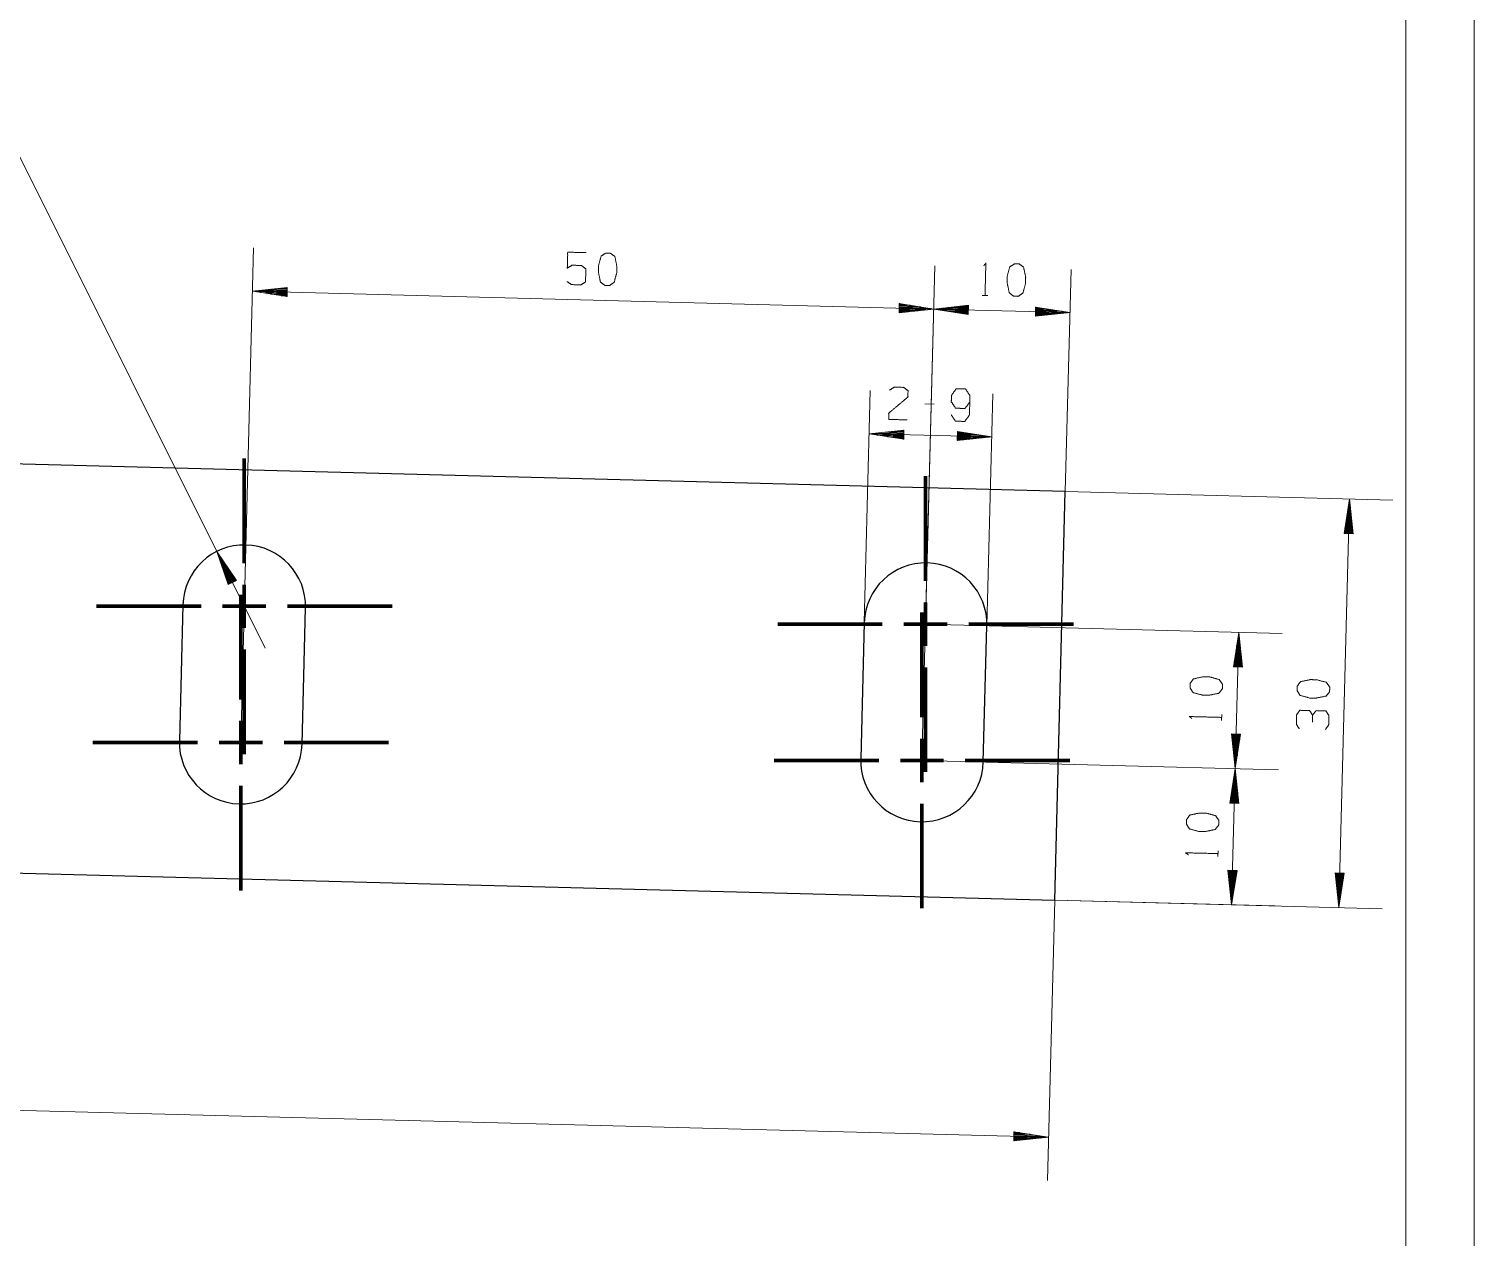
# Model space of a CAD drawing. Header units: millimetres. Extents: x 0 to 420, y 0 to 568.
# Drawn here: x 314 to 420, y 88.7 to 177.3 of the extents above; entities that cross this region are included whole.
import ezdxf

# ---------------------------------------------------------------- set-up
doc = ezdxf.new("R2010")
doc.units = ezdxf.units.MM
doc.layers.add('1', color=7, linetype='Continuous', true_color=0xffffff)

msp = doc.modelspace()

# ---------------------------------------------------------------- linework, layer by layer
at = {"layer": '1', "color": 132, "linetype": 'Continuous', "lineweight": 18}
for p, q in [((420, 0), (420, 297)), ((415, 5), (415, 292))]:
    msp.add_line(p, q, dxfattribs=at)
at = {"layer": '1', "color": 13, "linetype": 'Continuous', "lineweight": 18}
for p, q in [((331.31, 131.89), (311, 172.54)), ((329.51, 124.97), (330.46, 161.27)), ((379.49, 123.66), (380.44, 159.96)), ((379.76, 133.66), (380.44, 159.96)), ((390.01, 143.39), (390.44, 159.7)), ((332.93, 158.37), (330.38, 158.1)), ((330.38, 158.1), (332.91, 157.7)), ((380.36, 156.79), (330.38, 158.1)), ((332.92, 158.06), (330.57, 158.12)), ((332.92, 158.01), (330.57, 158.07)), ((332.92, 157.96), (330.95, 158.01)), ((332.92, 158.11), (330.96, 158.16)), ((332.92, 158.16), (331.35, 158.2)), ((332.92, 158.21), (331.73, 158.24)), ((332.92, 158.26), (332.12, 158.28)), ((332.92, 158.31), (332.51, 158.32)), ((332.93, 158.36), (332.89, 158.36)), ((332.93, 158.36), (332.89, 158.36)), ((332.91, 157.7), (332.93, 158.37)), ((332.91, 157.91), (331.34, 157.95)), ((332.91, 157.86), (331.72, 157.89)), ((332.91, 157.8), (332.11, 157.83)), ((332.91, 157.75), (332.49, 157.76)), ((332.91, 157.7), (332.88, 157.7)), ((332.91, 157.7), (332.88, 157.7)), ((377.83, 157.19), (377.81, 156.52)), ((377.82, 156.93), (379.78, 156.88)), ((377.83, 157.19), (377.86, 157.19)), ((377.83, 157.19), (377.86, 157.19)), ((380.36, 156.79), (377.83, 157.19)), ((377.83, 157.14), (378.25, 157.13)), ((377.83, 157.09), (378.63, 157.06)), ((377.83, 157.04), (379.02, 157)), ((377.83, 156.98), (379.4, 156.94)), ((382.91, 157.06), (380.36, 156.79)), ((382.9, 156.9), (381.72, 156.93)), ((382.91, 156.95), (382.1, 156.97)), ((382.91, 157), (382.49, 157.01)), ((382.91, 157.05), (382.88, 157.06)), ((382.91, 157.05), (382.88, 157.06)), ((382.89, 156.39), (382.91, 157.06)), ((387.83, 156.93), (387.81, 156.26)), ((387.83, 156.93), (387.86, 156.92)), ((387.83, 156.93), (387.86, 156.92)), ((390.36, 156.53), (387.83, 156.93)), ((377.81, 156.52), (380.36, 156.79)), ((377.81, 156.58), (378.23, 156.57)), ((377.81, 156.53), (377.85, 156.53)), ((377.81, 156.53), (377.85, 156.53)), ((377.82, 156.88), (380.17, 156.82)), ((377.82, 156.83), (380.17, 156.77)), ((377.82, 156.78), (379.78, 156.73)), ((377.82, 156.73), (379.39, 156.69)), ((377.82, 156.68), (379.01, 156.65)), ((377.82, 156.63), (378.62, 156.61)), ((380.36, 156.79), (382.89, 156.39)), ((380.36, 156.79), (390.36, 156.53)), ((382.9, 156.75), (380.55, 156.81)), ((382.9, 156.7), (380.55, 156.76)), ((382.9, 156.8), (380.94, 156.85)), ((382.9, 156.65), (380.94, 156.7)), ((382.9, 156.6), (381.32, 156.64)), ((382.9, 156.85), (381.33, 156.89)), ((382.9, 156.55), (381.71, 156.58)), ((382.89, 156.5), (382.09, 156.52)), ((382.89, 156.45), (382.48, 156.46)), ((382.89, 156.39), (382.86, 156.4)), ((382.89, 156.39), (382.86, 156.4)), ((387.81, 156.26), (390.36, 156.53)), ((387.81, 156.42), (389, 156.39)), ((387.81, 156.37), (388.62, 156.35)), ((387.81, 156.32), (388.23, 156.31)), ((387.81, 156.27), (387.84, 156.26)), ((387.81, 156.27), (387.84, 156.26)), ((387.82, 156.82), (388.63, 156.8)), ((387.82, 156.77), (389.01, 156.74)), ((387.82, 156.72), (389.4, 156.68)), ((387.82, 156.67), (389.78, 156.62)), ((387.82, 156.62), (390.17, 156.56)), ((387.82, 156.57), (390.16, 156.51)), ((387.82, 156.52), (389.78, 156.47)), ((387.82, 156.47), (389.39, 156.43)), ((387.83, 156.87), (388.24, 156.86)), ((375.26, 133.77), (375.7, 150.81)), ((384.25, 133.54), (384.7, 150.57)), ((378.17, 147.9), (375.62, 147.63)), ((375.62, 147.63), (378.15, 147.23)), ((375.62, 147.63), (384.62, 147.4)), ((378.16, 147.59), (375.81, 147.65)), ((378.16, 147.54), (375.81, 147.6)), ((378.16, 147.64), (376.2, 147.69)), ((378.16, 147.49), (376.2, 147.54)), ((378.16, 147.44), (376.58, 147.48)), ((378.16, 147.69), (376.59, 147.74)), ((378.16, 147.74), (376.97, 147.78)), ((378.15, 147.39), (376.97, 147.42)), ((378.16, 147.8), (377.36, 147.82)), ((378.17, 147.85), (377.75, 147.86)), ((378.17, 147.9), (378.14, 147.9)), ((378.17, 147.9), (378.14, 147.9)), ((378.15, 147.23), (378.17, 147.9)), ((382.09, 147.8), (382.07, 147.13)), ((382.07, 147.13), (384.62, 147.4)), ((382.08, 147.74), (382.5, 147.73)), ((382.08, 147.69), (382.89, 147.67)), ((382.08, 147.64), (383.27, 147.61)), ((382.08, 147.59), (383.66, 147.55)), ((382.08, 147.54), (384.04, 147.49)), ((382.08, 147.49), (384.42, 147.43)), ((382.08, 147.44), (384.42, 147.38)), ((382.08, 147.39), (384.04, 147.34)), ((384.62, 147.4), (382.09, 147.8)), ((382.09, 147.79), (382.12, 147.79)), ((382.09, 147.79), (382.12, 147.79)), ((378.15, 147.34), (377.35, 147.36)), ((378.15, 147.29), (377.73, 147.3)), ((378.15, 147.24), (378.12, 147.24)), ((378.15, 147.24), (378.12, 147.24)), ((382.07, 147.34), (383.65, 147.3)), ((382.07, 147.29), (383.26, 147.26)), ((382.07, 147.24), (382.87, 147.21)), ((382.07, 147.18), (382.49, 147.17)), ((382.07, 147.13), (382.1, 147.13)), ((382.07, 147.13), (382.1, 147.13)), ((390.01, 143.39), (414.03, 142.76)), ((410.86, 142.85), (410.07, 112.86)), ((410.86, 142.85), (410.46, 140.31)), ((410.72, 140.31), (410.77, 142.27)), ((410.77, 140.31), (410.83, 142.65)), ((410.82, 140.31), (410.88, 142.65)), ((411.13, 140.3), (410.86, 142.85)), ((410.87, 140.3), (410.92, 142.26)), ((410.56, 140.31), (410.59, 141.12)), ((410.62, 140.31), (410.65, 141.5)), ((410.67, 140.31), (410.71, 141.88)), ((410.92, 140.3), (410.96, 141.88)), ((410.97, 140.3), (411, 141.49)), ((411.02, 140.3), (411.04, 141.1)), ((410.46, 140.31), (410.46, 140.35)), ((410.46, 140.31), (410.46, 140.35)), ((410.46, 140.31), (411.13, 140.3)), ((410.51, 140.31), (410.52, 140.73)), ((411.07, 140.3), (411.08, 140.72)), ((411.12, 140.3), (411.12, 140.33)), ((411.12, 140.3), (411.12, 140.33)), ((329.2, 136.87), (327.76, 138.99)), ((327.76, 138.99), (328.6, 136.57)), ((328.87, 136.71), (327.82, 138.81)), ((328.92, 136.73), (327.87, 138.83)), ((328.83, 136.68), (327.95, 138.44)), ((328.78, 136.66), (328.08, 138.07)), ((328.96, 136.75), (328.09, 138.51)), ((329.01, 136.78), (328.31, 138.18)), ((329.06, 136.8), (328.52, 137.86)), ((328.74, 136.64), (328.21, 137.7)), ((328.69, 136.62), (328.33, 137.34)), ((328.65, 136.59), (328.46, 136.97)), ((328.6, 136.57), (329.2, 136.87)), ((329.1, 136.82), (328.74, 137.54)), ((329.15, 136.84), (328.96, 137.22)), ((329.19, 136.87), (329.18, 136.89)), ((329.19, 136.87), (329.18, 136.89)), ((328.6, 136.57), (328.59, 136.6)), ((328.6, 136.57), (328.59, 136.6)), ((379.76, 133.66), (405.91, 132.97)), ((402.74, 133.05), (402.34, 130.52)), ((402.47, 123.06), (402.74, 133.05)), ((402.64, 130.52), (402.71, 132.86)), ((402.69, 130.51), (402.76, 132.86)), ((403, 130.51), (402.74, 133.05)), ((402.49, 130.52), (402.52, 131.71)), ((402.54, 130.52), (402.58, 132.09)), ((402.59, 130.52), (402.64, 132.48)), ((402.75, 130.51), (402.8, 132.47)), ((402.8, 130.51), (402.84, 132.09)), ((402.85, 130.51), (402.88, 131.7)), ((402.34, 130.52), (402.34, 130.56)), ((402.34, 130.52), (402.34, 130.56)), ((402.34, 130.52), (403, 130.51)), ((402.39, 130.52), (402.4, 130.94)), ((402.44, 130.52), (402.46, 131.32)), ((402.9, 130.51), (402.92, 131.31)), ((402.95, 130.51), (402.96, 130.93)), ((403, 130.51), (403, 130.54)), ((403, 130.51), (403, 130.54)), ((402.21, 125.61), (402.21, 125.57)), ((402.21, 125.61), (402.21, 125.57)), ((402.21, 125.61), (402.47, 123.06)), ((402.87, 125.59), (402.21, 125.61)), ((402.26, 125.6), (402.25, 125.19)), ((402.31, 125.6), (402.29, 124.8)), ((402.36, 125.6), (402.33, 124.41)), ((402.41, 125.6), (402.37, 124.03)), ((402.46, 125.6), (402.41, 123.64)), ((402.52, 125.6), (402.45, 123.25)), ((402.47, 123.06), (402.87, 125.59)), ((402.57, 125.6), (402.5, 123.25)), ((402.62, 125.6), (402.57, 123.63)), ((402.67, 125.59), (402.63, 124.02)), ((402.72, 125.59), (402.69, 124.4)), ((402.77, 125.59), (402.75, 124.79)), ((402.82, 125.59), (402.81, 125.17)), ((402.87, 125.59), (402.87, 125.56)), ((402.87, 125.59), (402.87, 125.56)), ((379.49, 123.66), (405.65, 122.97)), ((379.49, 123.66), (405.65, 122.97)), ((402.47, 123.06), (402.07, 120.53)), ((402.47, 123.06), (402.21, 113.06)), ((402.74, 120.51), (402.47, 123.06)), ((402.28, 120.52), (402.32, 122.1)), ((402.33, 120.52), (402.38, 122.48)), ((402.38, 120.52), (402.44, 122.87)), ((402.43, 120.52), (402.49, 122.86)), ((402.48, 120.52), (402.54, 122.48)), ((402.53, 120.52), (402.58, 122.09)), ((402.13, 120.53), (402.14, 120.94)), ((402.18, 120.52), (402.2, 121.33)), ((402.23, 120.52), (402.26, 121.71)), ((402.59, 120.51), (402.62, 121.7)), ((402.64, 120.51), (402.66, 121.32)), ((402.69, 120.51), (402.7, 120.93)), ((402.07, 120.53), (402.74, 120.51)), ((402.08, 120.53), (402.08, 120.56)), ((402.08, 120.53), (402.08, 120.56)), ((402.74, 120.51), (402.74, 120.54)), ((402.74, 120.51), (402.74, 120.54)), ((401.94, 115.61), (402.21, 113.06)), ((402.61, 115.59), (401.94, 115.61)), ((401.95, 115.61), (401.95, 115.58)), ((401.95, 115.61), (401.95, 115.58)), ((402, 115.61), (401.99, 115.19)), ((402.05, 115.61), (402.03, 114.8)), ((402.1, 115.61), (402.07, 114.42)), ((402.15, 115.6), (402.11, 114.03)), ((402.2, 115.6), (402.15, 113.64)), ((402.25, 115.6), (402.19, 113.25)), ((402.21, 113.06), (402.61, 115.59)), ((402.3, 115.6), (402.24, 113.25)), ((402.35, 115.6), (402.3, 113.64)), ((402.41, 115.6), (402.36, 114.02)), ((402.46, 115.6), (402.43, 114.41)), ((402.51, 115.59), (402.49, 114.79)), ((402.56, 115.59), (402.55, 115.18)), ((402.61, 115.59), (402.61, 115.56)), ((402.61, 115.59), (402.61, 115.56)), ((409.81, 115.4), (409.81, 115.37)), ((409.81, 115.4), (409.81, 115.37)), ((409.81, 115.4), (410.07, 112.86)), ((410.47, 115.39), (409.81, 115.4)), ((409.86, 115.4), (409.85, 114.98)), ((409.91, 115.4), (409.89, 114.6)), ((409.96, 115.4), (409.93, 114.21)), ((410.01, 115.4), (409.97, 113.82)), ((410.06, 115.4), (410.01, 113.44)), ((410.12, 115.4), (410.05, 113.05)), ((410.07, 112.86), (410.47, 115.39)), ((410.17, 115.39), (410.1, 113.05)), ((410.22, 115.39), (410.17, 113.43)), ((410.27, 115.39), (410.23, 113.82)), ((410.32, 115.39), (410.29, 114.2)), ((410.37, 115.39), (410.35, 114.59)), ((410.42, 115.39), (410.41, 114.97)), ((410.47, 115.39), (410.47, 115.35)), ((410.47, 115.39), (410.47, 115.35)), ((389.23, 113.4), (388.69, 92.83)), ((389.23, 113.4), (405.39, 112.98)), ((389.23, 113.4), (413.25, 112.77)), ((226.83, 100.24), (388.77, 96)), ((386.24, 96.4), (386.22, 95.73)), ((386.22, 95.73), (388.77, 96)), ((386.23, 96.09), (388.58, 96.03)), ((386.23, 96.04), (388.58, 95.98)), ((386.23, 95.99), (388.19, 95.94)), ((386.23, 95.94), (387.81, 95.9)), ((386.23, 95.89), (387.42, 95.86)), ((386.23, 95.84), (387.03, 95.82)), ((386.23, 95.79), (386.64, 95.78)), ((386.23, 95.74), (386.26, 95.74)), ((386.23, 95.74), (386.26, 95.74)), ((386.24, 96.4), (386.27, 96.4)), ((386.24, 96.4), (386.27, 96.4)), ((388.77, 96), (386.24, 96.4)), ((386.24, 96.35), (386.66, 96.34)), ((386.24, 96.3), (387.04, 96.28)), ((386.24, 96.25), (387.43, 96.22)), ((386.24, 96.2), (387.81, 96.15)), ((386.24, 96.14), (388.2, 96.09))]:
    msp.add_line(p, q, dxfattribs=at)
at = {"layer": '1', "color": 95, "linetype": 'Continuous', "lineweight": 18}
for p, q in [((383.91, 157.79), (384.33, 157.78)), ((380.38, 149.8), (379.71, 149.82)), ((401.47, 126.6), (401.49, 127.03)), ((401.21, 116.61), (401.22, 117.03))]:
    msp.add_line(p, q, dxfattribs=at)
at = {"layer": '1', "color": 30, "linetype": 'Continuous', "lineweight": 25}
for p, q in [((390.01, 143.39), (268.06, 146.58)), ((389.23, 113.4), (390.01, 143.39)), ((325.27, 135.08), (325.01, 125.09)), ((334.01, 124.85), (334.27, 134.85)), ((375.26, 133.77), (375, 123.78)), ((383.99, 123.54), (384.25, 133.54)), ((242.28, 117.25), (389.23, 113.4))]:
    msp.add_line(p, q, dxfattribs=at)
at = {"layer": '1', "color": 252, "linetype": 'Continuous', "lineweight": 70}
for p, q in [((329.77, 138.14), (329.77, 145.82)), ((379.76, 136.83), (379.76, 144.51)), ((329.51, 128.14), (329.51, 135.82)), ((329.77, 133.38), (329.77, 136.55)), ((326.6, 134.97), (318.92, 134.97)), ((328.18, 134.97), (331.36, 134.97)), ((332.95, 134.97), (340.62, 134.97)), ((379.76, 132.07), (379.76, 135.24)), ((376.58, 133.66), (368.91, 133.66)), ((378.17, 133.66), (381.34, 133.66)), ((379.49, 126.83), (379.49, 134.51)), ((382.93, 133.66), (390.61, 133.66)), ((329.77, 131.79), (329.77, 124.12)), ((379.76, 130.48), (379.76, 122.81)), ((329.51, 123.38), (329.51, 126.56)), ((379.49, 122.07), (379.49, 125.25)), ((326.34, 124.97), (318.66, 124.97)), ((327.92, 124.97), (331.1, 124.97)), ((332.69, 124.97), (340.36, 124.97)), ((376.32, 123.66), (368.64, 123.66)), ((377.91, 123.66), (381.08, 123.66)), ((382.67, 123.66), (390.34, 123.66)), ((329.51, 121.79), (329.51, 114.12)), ((379.49, 120.48), (379.49, 112.81))]:
    msp.add_line(p, q, dxfattribs=at)
at = {"layer": '1', "color": 30, "linetype": 'Continuous', "lineweight": 25}
for centre, start, end in [((329.77, 134.97), 358.5, 178.5), ((379.76, 133.66), 358.5, 178.5), ((329.51, 124.97), 178.5, 358.5), ((379.49, 123.66), 178.5, 358.5)]:
    msp.add_arc(centre, 4.5, start, end, dxfattribs=at)
at = {"layer": '1', "color": 95, "linetype": 'Continuous', "lineweight": 18}
for points, knots in [([(353.45, 158.81), (353.78, 158.58), (354.47, 158.56), (354.81, 158.78), (354.83, 159.73), (354.5, 159.99), (353.81, 160), (353.47, 159.79), (353.5, 160.96), (354.86, 160.93)], [0, 0, 0.062228, 0.168341, 0.23057, 0.376815, 0.441268, 0.547382, 0.60961, 0.790491, 1, 1]), ([(356.56, 158.51), (356.91, 158.75), (357.1, 159.44), (357.11, 159.92), (356.96, 160.65), (356.63, 160.88), (356.29, 160.89), (355.95, 160.67), (355.75, 159.95), (355.76, 159.48), (355.9, 158.77), (356.23, 158.52), (356.56, 158.51)], [0, 0, 0.067526, 0.183971, 0.260584, 0.380941, 0.446139, 0.500307, 0.565505, 0.685863, 0.762528, 0.878308, 0.945832, 1, 1]), ([(384.03, 159.96), (384.18, 160.16), (384.12, 157.79)], [0, 0, 0.09349, 1, 1]), ([(386.55, 157.72), (386.9, 157.96), (387.09, 158.66), (387.1, 159.13), (386.95, 159.86), (386.62, 160.1), (386.28, 160.1), (385.94, 159.89), (385.74, 159.17), (385.75, 158.69), (385.89, 157.99), (386.22, 157.73), (386.55, 157.72)], [0, 0, 0.067522, 0.183969, 0.260581, 0.380941, 0.446139, 0.500301, 0.5655, 0.685861, 0.762526, 0.878306, 0.945831, 1, 1]), ([(377.12, 150.84), (377.45, 151.05), (378.14, 151.04), (378.47, 150.8), (378.46, 150.33), (377.06, 149.16), (377.07, 148.69), (378.41, 148.65)], [0, 0, 0.069689, 0.192979, 0.265275, 0.350229, 0.674741, 0.759752, 1, 1]), ([(381.63, 149.04), (381.94, 148.56), (382.63, 148.54), (382.98, 149.01), (383.01, 150.43), (382.69, 150.92), (382, 150.93), (381.67, 150.47), (381.64, 149.99), (381.96, 149.51), (382.65, 149.49), (383, 149.96)], [0, 0, 0.076855, 0.169522, 0.247727, 0.439295, 0.5175, 0.610166, 0.687023, 0.750923, 0.829125, 0.921797, 1, 1]), ([(401.54, 129.25), (401.3, 129.59), (400.61, 129.79), (400.13, 129.8), (399.4, 129.64), (399.17, 129.31), (399.16, 128.98), (399.38, 128.64), (400.1, 128.44), (400.57, 128.45), (401.28, 128.59), (401.53, 128.91), (401.54, 129.25)], [0, 0, 0.067524, 0.183973, 0.260586, 0.38094, 0.446141, 0.500306, 0.565504, 0.685863, 0.762528, 0.878308, 0.945835, 1, 1]), ([(409.41, 129.04), (409.16, 129.39), (408.47, 129.58), (407.99, 129.59), (407.26, 129.44), (407.03, 129.11), (407.02, 128.77), (407.24, 128.43), (407.96, 128.23), (408.43, 128.24), (409.14, 128.38), (409.4, 128.71), (409.41, 129.04)], [0, 0, 0.067524, 0.183973, 0.260586, 0.38094, 0.446141, 0.500306, 0.565504, 0.685863, 0.762528, 0.878308, 0.945835, 1, 1]), ([(408.15, 126.98), (407.93, 127.32), (407.21, 127.34), (406.98, 127.01), (406.96, 126.32), (407.17, 125.98)], [0, 0, 0.153876, 0.429855, 0.583727, 0.846124, 1, 1]), ([(409.1, 125.94), (409.33, 126.26), (409.35, 126.95), (409.13, 127.29), (408.41, 127.31), (408.15, 126.98), (408.14, 126.46)], [0, 0, 0.124118, 0.343688, 0.472443, 0.703374, 0.836731, 1, 1]), ([(399.3, 126.73), (399.11, 126.88), (401.48, 126.82)], [0, 0, 0.093494, 1, 1]), ([(401.28, 119.25), (401.04, 119.6), (400.35, 119.79), (399.87, 119.8), (399.14, 119.65), (398.91, 119.32), (398.9, 118.98), (399.11, 118.64), (399.83, 118.44), (400.31, 118.45), (401.01, 118.59), (401.27, 118.92), (401.28, 119.25)], [0, 0, 0.067524, 0.183973, 0.26058, 0.38094, 0.446141, 0.500306, 0.565505, 0.685864, 0.762529, 0.878309, 0.945835, 1, 1]), ([(399.04, 116.73), (398.84, 116.88), (401.22, 116.82)], [0, 0, 0.093496, 1, 1])]:
    msp.add_open_spline(points, degree=1, knots=knots, dxfattribs=at)

doc.saveas('drawing.dxf')
